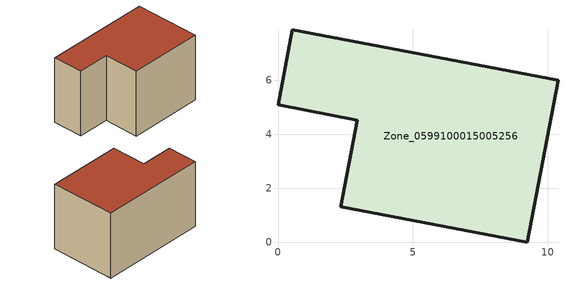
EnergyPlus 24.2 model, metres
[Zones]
Zone_0599100015005256
 floor ground (C_G): 0.53,7.88 10.38,6.01 9.23,0 2.33,1.31 2.95,4.53 0,5.09 z0.96
 wall outside (C_F): 10.38,6.01 0.53,7.88 0,5.09 2.95,4.53 2.33,1.31 9.23,0 10.38,6.01 z0.96:7.23
 roof outside (C_R): 9.23,0 10.38,6.01 0.53,7.88 0,5.09 2.95,4.53 2.33,1.31 z7.23
[BUILDING]
Pand.0599100015005256: North Axis=0; Terrain=City; Loads Convergence Tolerance Value=0.04; Temperature Convergence Tolerance Value=0.4; Solar Distribution=FullExterior; Maximum Number of Warmup Days=25; Minimum Number of Warmup Days=1
[Site:Location]
Rotterdam.The.Hague.AP_ZH_NLD Design_Conditions: Latitude=51.96; Longitude=4.45; Time Zone=1; Elevation=-4.5
[SITE:GROUNDTEMPERATURE:BUILDINGSURFACE]
18, 18, 18, 18, 18, 18, 18, 18, 18, 18, 18, 18
[MATERIAL] Thermal Absorptance=0.9; Solar Absorptance=0.7; Visible Absorptance=0.7
Name | Roughness | Thickness | Conductivity | Density | Specific Heat
G.TC.1946-1964 | MediumSmooth | 0.15 | 1 | 540 | 1210
F.TC.1946-1964 | Rough | 0.3 | 0.857143 | 1920 | 840
R.TC.1946-1964 | MediumRough | 0.2 | 0.235294 | 1500 | 1000
[CONSTRUCTION]
C_G: G.TC.1946-1964
C_F: F.TC.1946-1964
C_R: R.TC.1946-1964
[ZONE]
Zone_0599100015005256: Type=1; Multiplier=1; Ceiling Height=Autocalculate; Volume=Autocalculate; Floor Area=autocalculate; Part of Total Floor Area=Yes
[ZONEINFILTRATION:DESIGNFLOWRATE]
Infil_Zone_0599100015005256: Zone or ZoneList or Space or SpaceList=Zone_0599100015005256; Schedule=AlwaysOn; Design Flow Rate Calculation Method=Flow/Area; Flow Rate per Floor Area=0.003; Constant Term Coefficient=1; Temperature Term Coefficient=0; Velocity Term Coefficient=0; Velocity Squared Term Coefficient=0
[HVACTEMPLATE:ZONE:IDEALLOADSAIRSYSTEM]
Zone_0599100015005256: Maximum Heating Supply Air Temperature=50; Minimum Cooling Supply Air Temperature=13; Maximum Heating Supply Air Humidity Ratio=0.0156; Minimum Cooling Supply Air Humidity Ratio=0.0077; Heating Limit=NoLimit; Cooling Limit=NoLimit; Dehumidification Control Type=ConstantSensibleHeatRatio; Cooling Sensible Heat Ratio=0.7; Dehumidification Setpoint=60; Humidification Control Type=None; Humidification Setpoint=30; Outdoor Air Method=None; Outdoor Air Flow Rate per Person=0.00944; Outdoor Air Flow Rate per Zone Floor Area=0; Outdoor Air Flow Rate per Zone=0; Demand Controlled Ventilation Type=None; Outdoor Air Economizer Type=NoEconomizer; Heat Recovery Type=None; Sensible Heat Recovery Effectiveness=0.7; Latent Heat Recovery Effectiveness=0.65
[ZONECONTROL:THERMOSTAT]
ThermostatControl_Zone_0599100015005256: Zone or ZoneList=Zone_0599100015005256; Control Type Schedule=DualSetpointControlType; Control 1=Thermostat_Zone_0599100015005256; Temperature Difference Between Cutout And Setpoint=0
[THERMOSTATSETPOINT:DUALSETPOINT]
Thermostat_Zone_0599100015005256: Heating Setpoint Temperature Schedule=HeatingSetpoint_Zone_0599100015005256; Cooling Setpoint Temperature Schedule=CoolingSetpoint_Zone_0599100015005256
[SCHEDULE:COMPACT]
HeatingSetpoint_Zone_0599100015005256: Through: 12/31, For: AllDays, Until: 24:00, 21
CoolingSetpoint_Zone_0599100015005256: Through: 12/31, For: AllDays, Until: 24:00, 24
DualSetpointControlType: Through: 12/31, For: AllDays, Until: 24:00, 4
AlwaysOn: Through: 12/31, For: AllDays, Until: 24:00, 1
